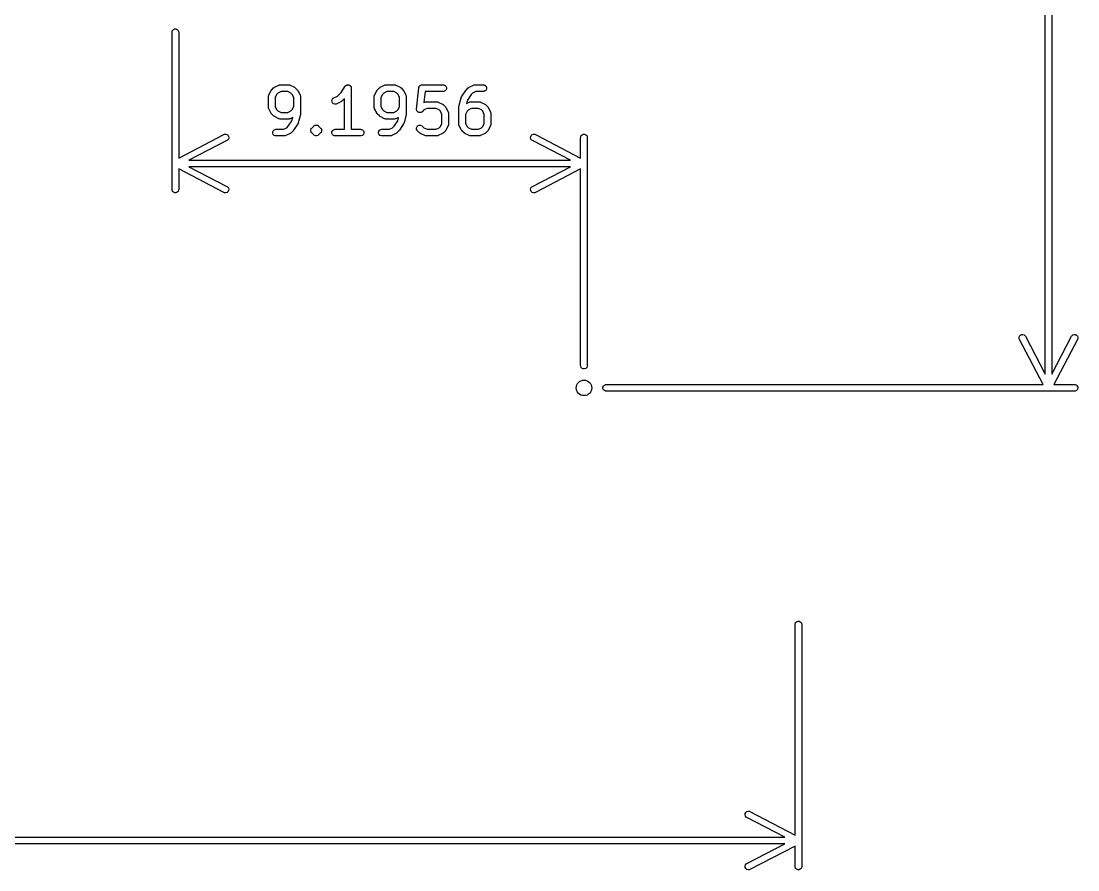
# Model space of a CAD drawing. Header units: inches. Extents: x -0.01 to 3.24, y -0.03 to 2.62.
# Drawn here: x 2.301 to 3.238, y -0.027 to 0.725 of the extents above; entities that cross this region are included whole.
import ezdxf

# ---------------------------------------------------------------- set-up
doc = ezdxf.new("R2010")
doc.units = ezdxf.units.IN
doc.header["$MEASUREMENT"] = 0
doc.layers.add('BLACK', color=250, linetype='CONTINUOUS')

msp = doc.modelspace()

# ---------------------------------------------------------------- linework, layer by layer
at = {"layer": 'BLACK', "linetype": 'CONTINUOUS'}
for p, q in [((3.20859, 0.41207), (3.20859, 1.98793)), ((3.2145, 1.98793), (3.2145, 0.41207)), ((2.43502, 0.71521), (2.43507, 0.71579)), ((2.43502, 0.57577), (2.43502, 0.71521)), ((2.43507, 0.71579), (2.43551, 0.71685)), ((2.43551, 0.71685), (2.43633, 0.71767)), ((2.43633, 0.71767), (2.43739, 0.71811)), ((2.43739, 0.71811), (2.43854, 0.71811)), ((2.43854, 0.71811), (2.43961, 0.71767)), ((2.43961, 0.71767), (2.44042, 0.71685)), ((2.44042, 0.71685), (2.44086, 0.71579)), ((2.44086, 0.71579), (2.44092, 0.71521)), ((2.44092, 0.71521), (2.44092, 0.60372)), ((2.52316, 0.66394), (2.52503, 0.66581)), ((2.52503, 0.66581), (2.52526, 0.666)), ((2.52526, 0.666), (2.52531, 0.66606)), ((2.52531, 0.66606), (2.5254, 0.66611)), ((2.5254, 0.66611), (2.52548, 0.66618)), ((2.52548, 0.66618), (2.52555, 0.66621)), ((2.52555, 0.66621), (2.5258, 0.66636)), ((2.5258, 0.66636), (2.52955, 0.66824)), ((2.52955, 0.66824), (2.53009, 0.66845)), ((2.53009, 0.66845), (2.5302, 0.66845)), ((2.5302, 0.66845), (2.53029, 0.66849)), ((2.53029, 0.66849), (2.53087, 0.66855)), ((2.53087, 0.66855), (2.53837, 0.66855)), ((2.53837, 0.66855), (2.53895, 0.66849)), ((2.53895, 0.66849), (2.53904, 0.66845)), ((2.53904, 0.66845), (2.53915, 0.66845)), ((2.53915, 0.66845), (2.53969, 0.66824)), ((2.53969, 0.66824), (2.54344, 0.66636)), ((2.54344, 0.66636), (2.54369, 0.66621)), ((2.54369, 0.66621), (2.54376, 0.66618)), ((2.54376, 0.66618), (2.54384, 0.66611)), ((2.54384, 0.66611), (2.54393, 0.66606)), ((2.54393, 0.66606), (2.54398, 0.666)), ((2.54398, 0.666), (2.54421, 0.66581)), ((2.54421, 0.66581), (2.54608, 0.66394)), ((2.58482, 0.66185), (2.58841, 0.66724)), ((2.58841, 0.66724), (2.58877, 0.66768)), ((2.58841, 0.66724), (2.58841, 0.66724)), ((2.58841, 0.66724), (2.58841, 0.66724)), ((2.58841, 0.66724), (2.58841, 0.66724)), ((2.58877, 0.66768), (2.58902, 0.66785)), ((2.58902, 0.66785), (2.58922, 0.66805)), ((2.58922, 0.66805), (2.58949, 0.66816)), ((2.58949, 0.66816), (2.58973, 0.66832)), ((2.58973, 0.66832), (2.59002, 0.66838)), ((2.59002, 0.66838), (2.59029, 0.66849)), ((2.59029, 0.66849), (2.59058, 0.66849)), ((2.59058, 0.66849), (2.59086, 0.66855)), ((2.59086, 0.66855), (2.59115, 0.66849)), ((2.59115, 0.66849), (2.59144, 0.66849)), ((2.59144, 0.66849), (2.59171, 0.66838)), ((2.59171, 0.66838), (2.59199, 0.66833)), ((2.59199, 0.66833), (2.59223, 0.66816)), ((2.59223, 0.66816), (2.5925, 0.66805)), ((2.5925, 0.66805), (2.59271, 0.66785)), ((2.59271, 0.66785), (2.59295, 0.66769)), ((2.59295, 0.66769), (2.59311, 0.66744)), ((2.59311, 0.66744), (2.59332, 0.66724)), ((2.59332, 0.66724), (2.59343, 0.66697)), ((2.59343, 0.66697), (2.59359, 0.66673)), ((2.59359, 0.66673), (2.59365, 0.66644)), ((2.59365, 0.66644), (2.59376, 0.66617)), ((2.59376, 0.66617), (2.59381, 0.6656)), ((2.59381, 0.6656), (2.59382, 0.6656)), ((2.59382, 0.6656), (2.59382, 0.6656)), ((2.59382, 0.6656), (2.59382, 0.6656)), ((2.59382, 0.6656), (2.59382, 0.62918)), ((2.6169, 0.66394), (2.61877, 0.66581)), ((2.61877, 0.66581), (2.619, 0.666)), ((2.619, 0.666), (2.61905, 0.66606)), ((2.61905, 0.66606), (2.61914, 0.66611)), ((2.61914, 0.66611), (2.61922, 0.66618)), ((2.61922, 0.66618), (2.61929, 0.66621)), ((2.61929, 0.66621), (2.61954, 0.66636)), ((2.61954, 0.66636), (2.62329, 0.66824)), ((2.62329, 0.66824), (2.62383, 0.66845)), ((2.62383, 0.66845), (2.62393, 0.66845)), ((2.62393, 0.66845), (2.62403, 0.66849)), ((2.62403, 0.66849), (2.62461, 0.66855)), ((2.62461, 0.66855), (2.63211, 0.66855)), ((2.63211, 0.66855), (2.63268, 0.66849)), ((2.63268, 0.66849), (2.63278, 0.66845)), ((2.63278, 0.66845), (2.63289, 0.66845)), ((2.63289, 0.66845), (2.63343, 0.66824)), ((2.63343, 0.66824), (2.63718, 0.66636)), ((2.63718, 0.66636), (2.63743, 0.66621)), ((2.63743, 0.66621), (2.6375, 0.66618)), ((2.6375, 0.66618), (2.63758, 0.66611)), ((2.63758, 0.66611), (2.63767, 0.66606)), ((2.63767, 0.66606), (2.63772, 0.666)), ((2.63772, 0.666), (2.63795, 0.66581)), ((2.63795, 0.66581), (2.63982, 0.66394)), ((2.65167, 0.64714), (2.65354, 0.66589)), ((2.65354, 0.66589), (2.65358, 0.6661)), ((2.65358, 0.66617), (2.65361, 0.66624)), ((2.65358, 0.6661), (2.65358, 0.66617)), ((2.65361, 0.66624), (2.65366, 0.66646)), ((2.65366, 0.66646), (2.65386, 0.66684)), ((2.65386, 0.66684), (2.65402, 0.66724)), ((2.65402, 0.66724), (2.65413, 0.66734)), ((2.65413, 0.66734), (2.6542, 0.66747)), ((2.6542, 0.66747), (2.65453, 0.66775)), ((2.65453, 0.66775), (2.65484, 0.66805)), ((2.65484, 0.66805), (2.65498, 0.66811)), ((2.65498, 0.66811), (2.65509, 0.6682)), ((2.65509, 0.6682), (2.6555, 0.66833)), ((2.6555, 0.66833), (2.6559, 0.66849)), ((2.6559, 0.66849), (2.65612, 0.66852)), ((2.65612, 0.66852), (2.65619, 0.66854)), ((2.65619, 0.66854), (2.65627, 0.66853)), ((2.65627, 0.66853), (2.65648, 0.66855)), ((2.65648, 0.66855), (2.67523, 0.66855)), ((2.67523, 0.66855), (2.6758, 0.66849)), ((2.6758, 0.66849), (2.67687, 0.66805)), ((2.67687, 0.66805), (2.67768, 0.66724)), ((2.67768, 0.66724), (2.67812, 0.66617)), ((2.67812, 0.66502), (2.67768, 0.66396)), ((2.67812, 0.66617), (2.67812, 0.66502)), ((2.69564, 0.66394), (2.69751, 0.66581)), ((2.69751, 0.66581), (2.69774, 0.666)), ((2.69774, 0.666), (2.69779, 0.66606)), ((2.69779, 0.66606), (2.69788, 0.66611)), ((2.69788, 0.66611), (2.69796, 0.66618)), ((2.69796, 0.66618), (2.69803, 0.66621)), ((2.69803, 0.66621), (2.69828, 0.66636)), ((2.69828, 0.66636), (2.70203, 0.66824)), ((2.70203, 0.66824), (2.70257, 0.66845)), ((2.70257, 0.66845), (2.70267, 0.66845)), ((2.70267, 0.66845), (2.70277, 0.66849)), ((2.70277, 0.66849), (2.70335, 0.66855)), ((2.70335, 0.66855), (2.71085, 0.66855)), ((2.71085, 0.66855), (2.71142, 0.66849)), ((2.71142, 0.66849), (2.71249, 0.66805)), ((2.71249, 0.66805), (2.7133, 0.66724)), ((2.7133, 0.66724), (2.71374, 0.66617)), ((2.71374, 0.66502), (2.7133, 0.66396)), ((2.71374, 0.66617), (2.71374, 0.66502)), ((2.52042, 0.6581), (2.52048, 0.65867)), ((2.52042, 0.64872), (2.52042, 0.6581)), ((2.52048, 0.65867), (2.52052, 0.65877)), ((2.52052, 0.65888), (2.52073, 0.65942)), ((2.52052, 0.65877), (2.52052, 0.65888)), ((2.52073, 0.65942), (2.5226, 0.66317)), ((2.5226, 0.66317), (2.52276, 0.66342)), ((2.52276, 0.66342), (2.52279, 0.66349)), ((2.52279, 0.66349), (2.52286, 0.66357)), ((2.52286, 0.66357), (2.52291, 0.66366)), ((2.52291, 0.66366), (2.52297, 0.66371)), ((2.52297, 0.66371), (2.52316, 0.66394)), ((2.52767, 0.6601), (2.52632, 0.6574)), ((2.52632, 0.6574), (2.52632, 0.64942)), ((2.52887, 0.6613), (2.52767, 0.6601)), ((2.53157, 0.66264), (2.52887, 0.6613)), ((2.53767, 0.66264), (2.53157, 0.66264)), ((2.54037, 0.6613), (2.53767, 0.66264)), ((2.54157, 0.6601), (2.54037, 0.6613)), ((2.54292, 0.6574), (2.54157, 0.6601)), ((2.54292, 0.64942), (2.54292, 0.6574)), ((2.54608, 0.66394), (2.54627, 0.66371)), ((2.54627, 0.66371), (2.54633, 0.66366)), ((2.54633, 0.66366), (2.54638, 0.66357)), ((2.54638, 0.66357), (2.54645, 0.66349)), ((2.54645, 0.66349), (2.54648, 0.66342)), ((2.54648, 0.66342), (2.54663, 0.66317)), ((2.54663, 0.66317), (2.54851, 0.65942)), ((2.54851, 0.65942), (2.54872, 0.65888)), ((2.54872, 0.65888), (2.54872, 0.65877)), ((2.54872, 0.65877), (2.54876, 0.65867)), ((2.54876, 0.65867), (2.54882, 0.6581)), ((2.54882, 0.6581), (2.54882, 0.6431)), ((2.57668, 0.65472), (2.57705, 0.65581)), ((2.57705, 0.65581), (2.5778, 0.65668)), ((2.5778, 0.65668), (2.57829, 0.65699)), ((2.57829, 0.65699), (2.58161, 0.65865)), ((2.58161, 0.65865), (2.58482, 0.66185)), ((2.58791, 0.65659), (2.58545, 0.65414)), ((2.58791, 0.62918), (2.58791, 0.65659)), ((2.61416, 0.6581), (2.61421, 0.65867)), ((2.61416, 0.64872), (2.61416, 0.6581)), ((2.61421, 0.65867), (2.61425, 0.65877)), ((2.61425, 0.65877), (2.61426, 0.65888)), ((2.61426, 0.65888), (2.61447, 0.65942)), ((2.61447, 0.65942), (2.61634, 0.66317)), ((2.61634, 0.66317), (2.6165, 0.66342)), ((2.6165, 0.66342), (2.61653, 0.66349)), ((2.61653, 0.66349), (2.6166, 0.66357)), ((2.6166, 0.66357), (2.61665, 0.66366)), ((2.61665, 0.66366), (2.61671, 0.66371)), ((2.61671, 0.66371), (2.6169, 0.66394)), ((2.62141, 0.6601), (2.62006, 0.6574)), ((2.62006, 0.6574), (2.62006, 0.64942)), ((2.62261, 0.6613), (2.62141, 0.6601)), ((2.62531, 0.66264), (2.62261, 0.6613)), ((2.63141, 0.66264), (2.62531, 0.66264)), ((2.63411, 0.6613), (2.63141, 0.66264)), ((2.63531, 0.6601), (2.63411, 0.6613)), ((2.63665, 0.6574), (2.63531, 0.6601)), ((2.63665, 0.64942), (2.63665, 0.6574)), ((2.63982, 0.66394), (2.64001, 0.66371)), ((2.64001, 0.66371), (2.64006, 0.66366)), ((2.64006, 0.66366), (2.64012, 0.66357)), ((2.64012, 0.66357), (2.64019, 0.66349)), ((2.64019, 0.66349), (2.64022, 0.66342)), ((2.64022, 0.66342), (2.64037, 0.66317)), ((2.64037, 0.66317), (2.64225, 0.65942)), ((2.64225, 0.65942), (2.64245, 0.65888)), ((2.64245, 0.65888), (2.64246, 0.65877)), ((2.64246, 0.65877), (2.6425, 0.65867)), ((2.6425, 0.65867), (2.64256, 0.6581)), ((2.64256, 0.6581), (2.64256, 0.6431)), ((2.65915, 0.66264), (2.65817, 0.65287)), ((2.67523, 0.66264), (2.65915, 0.66264)), ((2.6758, 0.6627), (2.67523, 0.66264)), ((2.67687, 0.66314), (2.6758, 0.6627)), ((2.67768, 0.66396), (2.67687, 0.66314)), ((2.68924, 0.64944), (2.69111, 0.65694)), ((2.69111, 0.65694), (2.69123, 0.65728)), ((2.69123, 0.65728), (2.69125, 0.65735)), ((2.69125, 0.65735), (2.69128, 0.65742)), ((2.69128, 0.65742), (2.69131, 0.65749)), ((2.69131, 0.65749), (2.69135, 0.65754)), ((2.69135, 0.65754), (2.69152, 0.65786)), ((2.69152, 0.65786), (2.69527, 0.66349)), ((2.69527, 0.66349), (2.69545, 0.6637)), ((2.69527, 0.66349), (2.69527, 0.66349)), ((2.69527, 0.66349), (2.69527, 0.66349)), ((2.69545, 0.6637), (2.69563, 0.66393)), ((2.69563, 0.66393), (2.69564, 0.66393)), ((2.69564, 0.66393), (2.69564, 0.66394)), ((2.70002, 0.65997), (2.69672, 0.65501)), ((2.70135, 0.6613), (2.70002, 0.65997)), ((2.70405, 0.66264), (2.70135, 0.6613)), ((2.71085, 0.66264), (2.70405, 0.66264)), ((2.71142, 0.6627), (2.71085, 0.66264)), ((2.71249, 0.66314), (2.71142, 0.6627)), ((2.7133, 0.66396), (2.71249, 0.66314)), ((2.52048, 0.64815), (2.52042, 0.64872)), ((2.52052, 0.64805), (2.52048, 0.64815)), ((2.52052, 0.64794), (2.52052, 0.64805)), ((2.52073, 0.6474), (2.52052, 0.64794)), ((2.5226, 0.64365), (2.52073, 0.6474)), ((2.52632, 0.64942), (2.52767, 0.64672)), ((2.52767, 0.64672), (2.52887, 0.64553)), ((2.54037, 0.64553), (2.54157, 0.64672)), ((2.54157, 0.64672), (2.54292, 0.64942)), ((2.57677, 0.65357), (2.57668, 0.65472)), ((2.57728, 0.65254), (2.57677, 0.65357)), ((2.57815, 0.65178), (2.57728, 0.65254)), ((2.57924, 0.65142), (2.57815, 0.65178)), ((2.58039, 0.6515), (2.57924, 0.65142)), ((2.58093, 0.65171), (2.58039, 0.6515)), ((2.58468, 0.65358), (2.58093, 0.65171)), ((2.58493, 0.65374), (2.58468, 0.65358)), ((2.585, 0.65377), (2.58493, 0.65374)), ((2.58509, 0.65384), (2.585, 0.65377)), ((2.58517, 0.65389), (2.58509, 0.65384)), ((2.58523, 0.65395), (2.58517, 0.65389)), ((2.58545, 0.65414), (2.58523, 0.65395)), ((2.61421, 0.64815), (2.61416, 0.64872)), ((2.61425, 0.64805), (2.61421, 0.64815)), ((2.61426, 0.64794), (2.61425, 0.64805)), ((2.61447, 0.6474), (2.61426, 0.64794)), ((2.61634, 0.64365), (2.61447, 0.6474)), ((2.62006, 0.64942), (2.62141, 0.64672)), ((2.62141, 0.64672), (2.62261, 0.64553)), ((2.63411, 0.64553), (2.63531, 0.64672)), ((2.63531, 0.64672), (2.63665, 0.64942)), ((2.65167, 0.64656), (2.65167, 0.64714)), ((2.65171, 0.64642), (2.65167, 0.64656)), ((2.65171, 0.64627), (2.65171, 0.64642)), ((2.65187, 0.64588), (2.65171, 0.64627)), ((2.65823, 0.6463), (2.65669, 0.64476)), ((2.65817, 0.65287), (2.65891, 0.65324)), ((2.66093, 0.64765), (2.65823, 0.6463)), ((2.65891, 0.65324), (2.65945, 0.65345)), ((2.65945, 0.65345), (2.65956, 0.65346)), ((2.65956, 0.65346), (2.65965, 0.6535)), ((2.65965, 0.6535), (2.66023, 0.65355)), ((2.66023, 0.65355), (2.6696, 0.65355)), ((2.66891, 0.64765), (2.66093, 0.64765)), ((2.6716, 0.6463), (2.66891, 0.64765)), ((2.6696, 0.65355), (2.67018, 0.6535)), ((2.67018, 0.6535), (2.67028, 0.65346)), ((2.67028, 0.65346), (2.67038, 0.65345)), ((2.67038, 0.65345), (2.67092, 0.65324)), ((2.67092, 0.65324), (2.67467, 0.65137)), ((2.6728, 0.6451), (2.6716, 0.6463)), ((2.67467, 0.65137), (2.67492, 0.65121)), ((2.67492, 0.65121), (2.67499, 0.65118)), ((2.67499, 0.65118), (2.67507, 0.65111)), ((2.67507, 0.65111), (2.67516, 0.65106)), ((2.67516, 0.65106), (2.67521, 0.651)), ((2.67521, 0.651), (2.67544, 0.65081)), ((2.67544, 0.65081), (2.67732, 0.64894)), ((2.67732, 0.64894), (2.6775, 0.64871)), ((2.6775, 0.64871), (2.67756, 0.64866)), ((2.67756, 0.64866), (2.67762, 0.64857)), ((2.67762, 0.64857), (2.67768, 0.64849)), ((2.67768, 0.64849), (2.67771, 0.64842)), ((2.67771, 0.64842), (2.67787, 0.64817)), ((2.67787, 0.64817), (2.67974, 0.64442)), ((2.68915, 0.64887), (2.68918, 0.64908)), ((2.68916, 0.64883), (2.68915, 0.64887)), ((2.68915, 0.64872), (2.68916, 0.64883)), ((2.68915, 0.63373), (2.68915, 0.64872)), ((2.68918, 0.64908), (2.6892, 0.6493)), ((2.6892, 0.6493), (2.68922, 0.64934)), ((2.68922, 0.64934), (2.68924, 0.64944)), ((2.69672, 0.65501), (2.69599, 0.65209)), ((2.69599, 0.65209), (2.69828, 0.65324)), ((2.6976, 0.6463), (2.6964, 0.6451)), ((2.7003, 0.64765), (2.6976, 0.6463)), ((2.69828, 0.65324), (2.69882, 0.65345)), ((2.69882, 0.65345), (2.69893, 0.65346)), ((2.69893, 0.65346), (2.69902, 0.6535)), ((2.69902, 0.6535), (2.6996, 0.65355)), ((2.6996, 0.65355), (2.7071, 0.65355)), ((2.7064, 0.64765), (2.7003, 0.64765)), ((2.7091, 0.6463), (2.7064, 0.64765)), ((2.7071, 0.65355), (2.70767, 0.6535)), ((2.70767, 0.6535), (2.70777, 0.65346)), ((2.70777, 0.65346), (2.70788, 0.65345)), ((2.70788, 0.65345), (2.70842, 0.65324)), ((2.70842, 0.65324), (2.71217, 0.65137)), ((2.7103, 0.6451), (2.7091, 0.6463)), ((2.71217, 0.65137), (2.71242, 0.65121)), ((2.71242, 0.65121), (2.71249, 0.65118)), ((2.71249, 0.65118), (2.71257, 0.65111)), ((2.71257, 0.65111), (2.71266, 0.65106)), ((2.71266, 0.65106), (2.71271, 0.651)), ((2.71271, 0.651), (2.71294, 0.65081)), ((2.71294, 0.65081), (2.71481, 0.64894)), ((2.71481, 0.64894), (2.715, 0.64871)), ((2.715, 0.64871), (2.71506, 0.64866)), ((2.71506, 0.64866), (2.71511, 0.64857)), ((2.71511, 0.64857), (2.71518, 0.64849)), ((2.71518, 0.64849), (2.71521, 0.64842)), ((2.71521, 0.64842), (2.71536, 0.64817)), ((2.71536, 0.64817), (2.71724, 0.64442)), ((2.52276, 0.64341), (2.5226, 0.64365)), ((2.52279, 0.64333), (2.52276, 0.64341)), ((2.52286, 0.64325), (2.52279, 0.64333)), ((2.52291, 0.64316), (2.52286, 0.64325)), ((2.52297, 0.64311), (2.52291, 0.64316)), ((2.52316, 0.64289), (2.52297, 0.64311)), ((2.52503, 0.64101), (2.52316, 0.64289)), ((2.52526, 0.64083), (2.52503, 0.64101)), ((2.52531, 0.64077), (2.52526, 0.64083)), ((2.5254, 0.64071), (2.52531, 0.64077)), ((2.52548, 0.64065), (2.5254, 0.64071)), ((2.52555, 0.64062), (2.52548, 0.64065)), ((2.5258, 0.64046), (2.52555, 0.64062)), ((2.52955, 0.63858), (2.5258, 0.64046)), ((2.52887, 0.64553), (2.53157, 0.64418)), ((2.53009, 0.63838), (2.52955, 0.63858)), ((2.5302, 0.63837), (2.53009, 0.63838)), ((2.53029, 0.63833), (2.5302, 0.63837)), ((2.53087, 0.63827), (2.53029, 0.63833)), ((2.53837, 0.63827), (2.53087, 0.63827)), ((2.53157, 0.64418), (2.53767, 0.64418)), ((2.53767, 0.64418), (2.54037, 0.64553)), ((2.53795, 0.63186), (2.54125, 0.63681)), ((2.53895, 0.63833), (2.53837, 0.63827)), ((2.53904, 0.63837), (2.53895, 0.63833)), ((2.53915, 0.63838), (2.53904, 0.63837)), ((2.53969, 0.63858), (2.53915, 0.63838)), ((2.54198, 0.63973), (2.53969, 0.63858)), ((2.54125, 0.63681), (2.54198, 0.63973)), ((2.54873, 0.64238), (2.54686, 0.63489)), ((2.54875, 0.64248), (2.54873, 0.64238)), ((2.54876, 0.64252), (2.54875, 0.64248)), ((2.54879, 0.64274), (2.54876, 0.64252)), ((2.54882, 0.64296), (2.54879, 0.64274)), ((2.54882, 0.6431), (2.54881, 0.643)), ((2.54881, 0.643), (2.54882, 0.64296)), ((2.6165, 0.64341), (2.61634, 0.64365)), ((2.61653, 0.64333), (2.6165, 0.64341)), ((2.6166, 0.64325), (2.61653, 0.64333)), ((2.61665, 0.64316), (2.6166, 0.64325)), ((2.61671, 0.64311), (2.61665, 0.64316)), ((2.6169, 0.64289), (2.61671, 0.64311)), ((2.61877, 0.64101), (2.6169, 0.64289)), ((2.619, 0.64083), (2.61877, 0.64101)), ((2.61905, 0.64077), (2.619, 0.64083)), ((2.61914, 0.64071), (2.61905, 0.64077)), ((2.61922, 0.64065), (2.61914, 0.64071)), ((2.61929, 0.64062), (2.61922, 0.64065)), ((2.61954, 0.64046), (2.61929, 0.64062)), ((2.62329, 0.63858), (2.61954, 0.64046)), ((2.62261, 0.64553), (2.62531, 0.64418)), ((2.62383, 0.63838), (2.62329, 0.63858)), ((2.62393, 0.63837), (2.62383, 0.63838)), ((2.62403, 0.63833), (2.62393, 0.63837)), ((2.62461, 0.63827), (2.62403, 0.63833)), ((2.63211, 0.63827), (2.62461, 0.63827)), ((2.62531, 0.64418), (2.63141, 0.64418)), ((2.63141, 0.64418), (2.63411, 0.64553)), ((2.63169, 0.63186), (2.63499, 0.63681)), ((2.63268, 0.63833), (2.63211, 0.63827)), ((2.63278, 0.63837), (2.63268, 0.63833)), ((2.63289, 0.63838), (2.63278, 0.63837)), ((2.63343, 0.63858), (2.63289, 0.63838)), ((2.63572, 0.63973), (2.63343, 0.63858)), ((2.63499, 0.63681), (2.63572, 0.63973)), ((2.64247, 0.64238), (2.6406, 0.63489)), ((2.64249, 0.64248), (2.64247, 0.64238)), ((2.6425, 0.64252), (2.64249, 0.64248)), ((2.64252, 0.64274), (2.6425, 0.64252)), ((2.64256, 0.64296), (2.64252, 0.64274)), ((2.64256, 0.6431), (2.64255, 0.643)), ((2.64255, 0.643), (2.64256, 0.64296)), ((2.652, 0.64546), (2.65187, 0.64588)), ((2.65209, 0.64535), (2.652, 0.64546)), ((2.65215, 0.64521), (2.65209, 0.64535)), ((2.65245, 0.6449), (2.65215, 0.64521)), ((2.65273, 0.64457), (2.65245, 0.6449)), ((2.65286, 0.6445), (2.65273, 0.64457)), ((2.65296, 0.64439), (2.65286, 0.6445)), ((2.65336, 0.64423), (2.65296, 0.64439)), ((2.65374, 0.64403), (2.65336, 0.64423)), ((2.65389, 0.64401), (2.65374, 0.64403)), ((2.65403, 0.64395), (2.65389, 0.64401)), ((2.65446, 0.64395), (2.65403, 0.64395)), ((2.65489, 0.64391), (2.65446, 0.64395)), ((2.65503, 0.64395), (2.65489, 0.64391)), ((2.65518, 0.64395), (2.65503, 0.64395)), ((2.65558, 0.64412), (2.65518, 0.64395)), ((2.65599, 0.64424), (2.65558, 0.64412)), ((2.65611, 0.64434), (2.65599, 0.64424)), ((2.65625, 0.64439), (2.65611, 0.64434)), ((2.65669, 0.64476), (2.65625, 0.64439)), ((2.67415, 0.6424), (2.6728, 0.6451)), ((2.67415, 0.63442), (2.67415, 0.6424)), ((2.67974, 0.64442), (2.67995, 0.64388)), ((2.67995, 0.64388), (2.67996, 0.64377)), ((2.67996, 0.64377), (2.68, 0.64368)), ((2.68, 0.64368), (2.68005, 0.6431)), ((2.68005, 0.6431), (2.68005, 0.63373)), ((2.6964, 0.6451), (2.69505, 0.6424)), ((2.69505, 0.6424), (2.69505, 0.63442)), ((2.71164, 0.6424), (2.7103, 0.6451)), ((2.71164, 0.63442), (2.71164, 0.6424)), ((2.71724, 0.64442), (2.71745, 0.64388)), ((2.71745, 0.64388), (2.71745, 0.64377)), ((2.71745, 0.64377), (2.71749, 0.64368)), ((2.71749, 0.64368), (2.71755, 0.6431)), ((2.71755, 0.6431), (2.71755, 0.63373)), ((2.52422, 0.6268), (2.52467, 0.62787)), ((2.52467, 0.62787), (2.52548, 0.62868)), ((2.52548, 0.62868), (2.52654, 0.62912)), ((2.52654, 0.62912), (2.52712, 0.62918)), ((2.52712, 0.62918), (2.53392, 0.62918)), ((2.53392, 0.62918), (2.53662, 0.63053)), ((2.53662, 0.63053), (2.53795, 0.63186)), ((2.54233, 0.62789), (2.54046, 0.62601)), ((2.54252, 0.62812), (2.54233, 0.62789)), ((2.54233, 0.62789), (2.54233, 0.62789)), ((2.54233, 0.62789), (2.54233, 0.62789)), ((2.5427, 0.62834), (2.54252, 0.62812)), ((2.54645, 0.63396), (2.5427, 0.62834)), ((2.5427, 0.62834), (2.5427, 0.62834)), ((2.5427, 0.62834), (2.5427, 0.62834)), ((2.54662, 0.63428), (2.54645, 0.63396)), ((2.54666, 0.63434), (2.54662, 0.63428)), ((2.54669, 0.63441), (2.54666, 0.63434)), ((2.54672, 0.63447), (2.54669, 0.63441)), ((2.54674, 0.63455), (2.54672, 0.63447)), ((2.54686, 0.63489), (2.54674, 0.63455)), ((2.55797, 0.62868), (2.55841, 0.62974)), ((2.55797, 0.62753), (2.55797, 0.62868)), ((2.55817, 0.62705), (2.55797, 0.62753)), ((2.55841, 0.62974), (2.55878, 0.63019)), ((2.55878, 0.63019), (2.56065, 0.63207)), ((2.56065, 0.63207), (2.5611, 0.63243)), ((2.5611, 0.63243), (2.56172, 0.63269)), ((2.5611, 0.63243), (2.5611, 0.63243)), ((2.56172, 0.63269), (2.56217, 0.63287)), ((2.56217, 0.63287), (2.56332, 0.63287)), ((2.56332, 0.63287), (2.56332, 0.63287)), ((2.56332, 0.63287), (2.56376, 0.63269)), ((2.56376, 0.63269), (2.56438, 0.63243)), ((2.56438, 0.63243), (2.56438, 0.63243)), ((2.56438, 0.63243), (2.56483, 0.63207)), ((2.56483, 0.63207), (2.5667, 0.63019)), ((2.5667, 0.63019), (2.56707, 0.62974)), ((2.56707, 0.62974), (2.56744, 0.62884)), ((2.56751, 0.62753), (2.56707, 0.62646)), ((2.56744, 0.62884), (2.56751, 0.62868)), ((2.56751, 0.62868), (2.56751, 0.62753)), ((2.57672, 0.6268), (2.57716, 0.62787)), ((2.57716, 0.62787), (2.57797, 0.62868)), ((2.57797, 0.62868), (2.57904, 0.62912)), ((2.57904, 0.62912), (2.57961, 0.62918)), ((2.57961, 0.62918), (2.58791, 0.62918)), ((2.59382, 0.62918), (2.60211, 0.62918)), ((2.60211, 0.62918), (2.60269, 0.62912)), ((2.60269, 0.62912), (2.60375, 0.62868)), ((2.60375, 0.62868), (2.60457, 0.62787)), ((2.60457, 0.62787), (2.60501, 0.6268)), ((2.61796, 0.6268), (2.6184, 0.62787)), ((2.6184, 0.62787), (2.61922, 0.62868)), ((2.61922, 0.62868), (2.62028, 0.62912)), ((2.62028, 0.62912), (2.62086, 0.62918)), ((2.62086, 0.62918), (2.62766, 0.62918)), ((2.62766, 0.62918), (2.63036, 0.63053)), ((2.63036, 0.63053), (2.63169, 0.63186)), ((2.63607, 0.62789), (2.6342, 0.62601)), ((2.63626, 0.62812), (2.63607, 0.62789)), ((2.63607, 0.62789), (2.63607, 0.62789)), ((2.63607, 0.62789), (2.63607, 0.62789)), ((2.63644, 0.62834), (2.63626, 0.62812)), ((2.64019, 0.63396), (2.63644, 0.62834)), ((2.63644, 0.62834), (2.63644, 0.62834)), ((2.63644, 0.62834), (2.63644, 0.62834)), ((2.64036, 0.63428), (2.64019, 0.63396)), ((2.6404, 0.63434), (2.64036, 0.63428)), ((2.64043, 0.63441), (2.6404, 0.63434)), ((2.64046, 0.63447), (2.64043, 0.63441)), ((2.64048, 0.63455), (2.64046, 0.63447)), ((2.6406, 0.63489), (2.64048, 0.63455)), ((2.65171, 0.63055), (2.65215, 0.63162)), ((2.65171, 0.6294), (2.65171, 0.63055)), ((2.65215, 0.62834), (2.65171, 0.6294)), ((2.65215, 0.63162), (2.65296, 0.63243)), ((2.65252, 0.62789), (2.65215, 0.62834)), ((2.65439, 0.62601), (2.65252, 0.62789)), ((2.65296, 0.63243), (2.65403, 0.63287)), ((2.65403, 0.63287), (2.65518, 0.63287)), ((2.65518, 0.63287), (2.65625, 0.63243)), ((2.65625, 0.63243), (2.65669, 0.63207)), ((2.65669, 0.63207), (2.65823, 0.63053)), ((2.65823, 0.63053), (2.66093, 0.62918)), ((2.66093, 0.62918), (2.66891, 0.62918)), ((2.66891, 0.62918), (2.6716, 0.63053)), ((2.6716, 0.63053), (2.6728, 0.63173)), ((2.6728, 0.63173), (2.67415, 0.63442)), ((2.67732, 0.62789), (2.67544, 0.62601)), ((2.6775, 0.62812), (2.67732, 0.62789)), ((2.67756, 0.62817), (2.6775, 0.62812)), ((2.67762, 0.62826), (2.67756, 0.62817)), ((2.67768, 0.62834), (2.67762, 0.62826)), ((2.67771, 0.62841), (2.67768, 0.62834)), ((2.67787, 0.62866), (2.67771, 0.62841)), ((2.67974, 0.63241), (2.67787, 0.62866)), ((2.67995, 0.63295), (2.67974, 0.63241)), ((2.67996, 0.63305), (2.67995, 0.63295)), ((2.68, 0.63315), (2.67996, 0.63305)), ((2.68005, 0.63373), (2.68, 0.63315)), ((2.6892, 0.63315), (2.68915, 0.63373)), ((2.68924, 0.63305), (2.6892, 0.63315)), ((2.68925, 0.63295), (2.68924, 0.63305)), ((2.68946, 0.63241), (2.68925, 0.63295)), ((2.69133, 0.62866), (2.68946, 0.63241)), ((2.69149, 0.62841), (2.69133, 0.62866)), ((2.69152, 0.62834), (2.69149, 0.62841)), ((2.69159, 0.62826), (2.69152, 0.62834)), ((2.69164, 0.62817), (2.69159, 0.62826)), ((2.6917, 0.62812), (2.69164, 0.62817)), ((2.69189, 0.62789), (2.6917, 0.62812)), ((2.69376, 0.62601), (2.69189, 0.62789)), ((2.69505, 0.63442), (2.6964, 0.63173)), ((2.6964, 0.63173), (2.6976, 0.63053)), ((2.6976, 0.63053), (2.7003, 0.62918)), ((2.7003, 0.62918), (2.7064, 0.62918)), ((2.7064, 0.62918), (2.7091, 0.63053)), ((2.7091, 0.63053), (2.7103, 0.63173)), ((2.7103, 0.63173), (2.71164, 0.63442)), ((2.71481, 0.62789), (2.71294, 0.62601)), ((2.715, 0.62812), (2.71481, 0.62789)), ((2.71506, 0.62817), (2.715, 0.62812)), ((2.71511, 0.62826), (2.71506, 0.62817)), ((2.71518, 0.62834), (2.71511, 0.62826)), ((2.71521, 0.62841), (2.71518, 0.62834)), ((2.71536, 0.62866), (2.71521, 0.62841)), ((2.71724, 0.63241), (2.71536, 0.62866)), ((2.71745, 0.63295), (2.71724, 0.63241)), ((2.71749, 0.63315), (2.71745, 0.63305)), ((2.71745, 0.63305), (2.71745, 0.63295)), ((2.71755, 0.63373), (2.71749, 0.63315)), ((2.44092, 0.60372), (2.48096, 0.62456)), ((2.48368, 0.61933), (2.45004, 0.60181)), ((2.48096, 0.62456), (2.48149, 0.62478)), ((2.48149, 0.62478), (2.48264, 0.62488)), ((2.48264, 0.62488), (2.48374, 0.62453)), ((2.48417, 0.61964), (2.48368, 0.61933)), ((2.48374, 0.62453), (2.48462, 0.62379)), ((2.48491, 0.62053), (2.48417, 0.61964)), ((2.48462, 0.62379), (2.48515, 0.62277)), ((2.48525, 0.62162), (2.48491, 0.62053)), ((2.48515, 0.62277), (2.48525, 0.62162)), ((2.52422, 0.62565), (2.52422, 0.6268)), ((2.52467, 0.62459), (2.52422, 0.62565)), ((2.52548, 0.62377), (2.52467, 0.62459)), ((2.52654, 0.62333), (2.52548, 0.62377)), ((2.52712, 0.62327), (2.52654, 0.62333)), ((2.53462, 0.62327), (2.52712, 0.62327)), ((2.5352, 0.62333), (2.53462, 0.62327)), ((2.53529, 0.62337), (2.5352, 0.62333)), ((2.5354, 0.62338), (2.53529, 0.62337)), ((2.53594, 0.62359), (2.5354, 0.62338)), ((2.53969, 0.62546), (2.53594, 0.62359)), ((2.53994, 0.62562), (2.53969, 0.62546)), ((2.54001, 0.62565), (2.53994, 0.62562)), ((2.54009, 0.62571), (2.54001, 0.62565)), ((2.54018, 0.62577), (2.54009, 0.62571)), ((2.54023, 0.62583), (2.54018, 0.62577)), ((2.54046, 0.62601), (2.54023, 0.62583)), ((2.55841, 0.62646), (2.55817, 0.62705)), ((2.55878, 0.62601), (2.55841, 0.62646)), ((2.56065, 0.62414), (2.55878, 0.62601)), ((2.5611, 0.62377), (2.56065, 0.62414)), ((2.56217, 0.62333), (2.5611, 0.62377)), ((2.56332, 0.62333), (2.56217, 0.62333)), ((2.56217, 0.62333), (2.56217, 0.62333)), ((2.56438, 0.62377), (2.56332, 0.62333)), ((2.56332, 0.62333), (2.56332, 0.62333)), ((2.56483, 0.62414), (2.56438, 0.62377)), ((2.5667, 0.62601), (2.56483, 0.62414)), ((2.56707, 0.62646), (2.5667, 0.62601)), ((2.57672, 0.62565), (2.57672, 0.6268)), ((2.57716, 0.62459), (2.57672, 0.62565)), ((2.57797, 0.62377), (2.57716, 0.62459)), ((2.57904, 0.62333), (2.57797, 0.62377)), ((2.57961, 0.62327), (2.57904, 0.62333)), ((2.60211, 0.62327), (2.57961, 0.62327)), ((2.60269, 0.62333), (2.60211, 0.62327)), ((2.60375, 0.62377), (2.60269, 0.62333)), ((2.60457, 0.62459), (2.60375, 0.62377)), ((2.60501, 0.62565), (2.60457, 0.62459)), ((2.60501, 0.6268), (2.60501, 0.62565)), ((2.61796, 0.62565), (2.61796, 0.6268)), ((2.6184, 0.62459), (2.61796, 0.62565)), ((2.61922, 0.62377), (2.6184, 0.62459)), ((2.62028, 0.62333), (2.61922, 0.62377)), ((2.62086, 0.62327), (2.62028, 0.62333)), ((2.62836, 0.62327), (2.62086, 0.62327)), ((2.62893, 0.62333), (2.62836, 0.62327)), ((2.62903, 0.62337), (2.62893, 0.62333)), ((2.62914, 0.62338), (2.62903, 0.62337)), ((2.62968, 0.62359), (2.62914, 0.62338)), ((2.63343, 0.62546), (2.62968, 0.62359)), ((2.63368, 0.62562), (2.63343, 0.62546)), ((2.63375, 0.62565), (2.63368, 0.62562)), ((2.63383, 0.62571), (2.63375, 0.62565)), ((2.63392, 0.62577), (2.63383, 0.62571)), ((2.63397, 0.62583), (2.63392, 0.62577)), ((2.6342, 0.62601), (2.63397, 0.62583)), ((2.65462, 0.62583), (2.65439, 0.62601)), ((2.65467, 0.62577), (2.65462, 0.62583)), ((2.65476, 0.62571), (2.65467, 0.62577)), ((2.65484, 0.62565), (2.65476, 0.62571)), ((2.65491, 0.62562), (2.65484, 0.62565)), ((2.65516, 0.62546), (2.65491, 0.62562)), ((2.65891, 0.62359), (2.65516, 0.62546)), ((2.65945, 0.62338), (2.65891, 0.62359)), ((2.65956, 0.62337), (2.65945, 0.62338)), ((2.65965, 0.62333), (2.65956, 0.62337)), ((2.66023, 0.62327), (2.65965, 0.62333)), ((2.6696, 0.62327), (2.66023, 0.62327)), ((2.67018, 0.62333), (2.6696, 0.62327)), ((2.67028, 0.62337), (2.67018, 0.62333)), ((2.67038, 0.62338), (2.67028, 0.62337)), ((2.67092, 0.62359), (2.67038, 0.62338)), ((2.67467, 0.62546), (2.67092, 0.62359)), ((2.67492, 0.62562), (2.67467, 0.62546)), ((2.67499, 0.62565), (2.67492, 0.62562)), ((2.67507, 0.62571), (2.67499, 0.62565)), ((2.67516, 0.62577), (2.67507, 0.62571)), ((2.67521, 0.62583), (2.67516, 0.62577)), ((2.67544, 0.62601), (2.67521, 0.62583)), ((2.69399, 0.62583), (2.69376, 0.62601)), ((2.69404, 0.62577), (2.69399, 0.62583)), ((2.69413, 0.62571), (2.69404, 0.62577)), ((2.69421, 0.62565), (2.69413, 0.62571)), ((2.69428, 0.62562), (2.69421, 0.62565)), ((2.69453, 0.62546), (2.69428, 0.62562)), ((2.69828, 0.62359), (2.69453, 0.62546)), ((2.69882, 0.62338), (2.69828, 0.62359)), ((2.69893, 0.62337), (2.69882, 0.62338)), ((2.69902, 0.62333), (2.69893, 0.62337)), ((2.6996, 0.62327), (2.69902, 0.62333)), ((2.7071, 0.62327), (2.6996, 0.62327)), ((2.70767, 0.62333), (2.7071, 0.62327)), ((2.70777, 0.62337), (2.70767, 0.62333)), ((2.70788, 0.62338), (2.70777, 0.62337)), ((2.70842, 0.62359), (2.70788, 0.62338)), ((2.71217, 0.62546), (2.70842, 0.62359)), ((2.71242, 0.62562), (2.71217, 0.62546)), ((2.71249, 0.62565), (2.71242, 0.62562)), ((2.71257, 0.62571), (2.71249, 0.62565)), ((2.71266, 0.62577), (2.71257, 0.62571)), ((2.71271, 0.62583), (2.71266, 0.62577)), ((2.71294, 0.62601), (2.71271, 0.62583)), ((2.75271, 0.62162), (2.75281, 0.62277)), ((2.75306, 0.62053), (2.75271, 0.62162)), ((2.75281, 0.62277), (2.75335, 0.62379)), ((2.7538, 0.61964), (2.75306, 0.62053)), ((2.75335, 0.62379), (2.75423, 0.62453)), ((2.75429, 0.61933), (2.7538, 0.61964)), ((2.75423, 0.62453), (2.75533, 0.62488)), ((2.78793, 0.60181), (2.75429, 0.61933)), ((2.75533, 0.62488), (2.75648, 0.62478)), ((2.75648, 0.62478), (2.75701, 0.62456)), ((2.75701, 0.62456), (2.79705, 0.60372)), ((2.79705, 0.62195), (2.7971, 0.62252)), ((2.79705, 0.60372), (2.79705, 0.62195)), ((2.7971, 0.62252), (2.79754, 0.62359)), ((2.79754, 0.62359), (2.79836, 0.6244)), ((2.79836, 0.6244), (2.79942, 0.62484)), ((2.79942, 0.62484), (2.80058, 0.62484)), ((2.80058, 0.62484), (2.80164, 0.6244)), ((2.80164, 0.6244), (2.80246, 0.62359)), ((2.80246, 0.62359), (2.8029, 0.62252)), ((2.8029, 0.62252), (2.80295, 0.62195)), ((2.80295, 0.62195), (2.80295, 0.41969)), ((2.45004, 0.60181), (2.78793, 0.60181)), ((2.48096, 0.57315), (2.44092, 0.59399)), ((2.44092, 0.59399), (2.44092, 0.57577)), ((2.78793, 0.59591), (2.45004, 0.59591)), ((2.45004, 0.59591), (2.48368, 0.57839)), ((2.75429, 0.57839), (2.78793, 0.59591)), ((2.79705, 0.59399), (2.75701, 0.57315)), ((2.79705, 0.41969), (2.79705, 0.59399)), ((2.43507, 0.57519), (2.43502, 0.57577)), ((2.43551, 0.57413), (2.43507, 0.57519)), ((2.43633, 0.57332), (2.43551, 0.57413)), ((2.43739, 0.57287), (2.43633, 0.57332)), ((2.43854, 0.57287), (2.43739, 0.57287)), ((2.43961, 0.57332), (2.43854, 0.57287)), ((2.44042, 0.57413), (2.43961, 0.57332)), ((2.44086, 0.57519), (2.44042, 0.57413)), ((2.44092, 0.57577), (2.44086, 0.57519)), ((2.48149, 0.57294), (2.48096, 0.57315)), ((2.48264, 0.57284), (2.48149, 0.57294)), ((2.48374, 0.57318), (2.48264, 0.57284)), ((2.48368, 0.57839), (2.48417, 0.57807)), ((2.48462, 0.57392), (2.48374, 0.57318)), ((2.48417, 0.57807), (2.48491, 0.57719)), ((2.48515, 0.57494), (2.48462, 0.57392)), ((2.48491, 0.57719), (2.48525, 0.57609)), ((2.48525, 0.57609), (2.48515, 0.57494)), ((2.75271, 0.57609), (2.75306, 0.57719)), ((2.75281, 0.57494), (2.75271, 0.57609)), ((2.75335, 0.57392), (2.75281, 0.57494)), ((2.75306, 0.57719), (2.7538, 0.57807)), ((2.75423, 0.57318), (2.75335, 0.57392)), ((2.7538, 0.57807), (2.75429, 0.57839)), ((2.75533, 0.57284), (2.75423, 0.57318)), ((2.75648, 0.57294), (2.75533, 0.57284)), ((2.75701, 0.57315), (2.75648, 0.57294)), ((3.18552, 0.44467), (3.18587, 0.44577)), ((3.18562, 0.44352), (3.18552, 0.44467)), ((3.18584, 0.44299), (3.18562, 0.44352)), ((3.20668, 0.40295), (3.18584, 0.44299)), ((3.18587, 0.44577), (3.18661, 0.44665)), ((3.18661, 0.44665), (3.18763, 0.44719)), ((3.18763, 0.44719), (3.18878, 0.44729)), ((3.18878, 0.44729), (3.18988, 0.44694)), ((3.18988, 0.44694), (3.19076, 0.4462)), ((3.19076, 0.4462), (3.19108, 0.44571)), ((3.19108, 0.44571), (3.20859, 0.41207)), ((3.2145, 0.41207), (3.23201, 0.44571)), ((3.23725, 0.44299), (3.21641, 0.40295)), ((3.23201, 0.44571), (3.23233, 0.4462)), ((3.23233, 0.4462), (3.23321, 0.44694)), ((3.23321, 0.44694), (3.23431, 0.44729)), ((3.23431, 0.44729), (3.23546, 0.44719)), ((3.23546, 0.44719), (3.23648, 0.44665)), ((3.23648, 0.44665), (3.23722, 0.44577)), ((3.23722, 0.44577), (3.23757, 0.44467)), ((3.23747, 0.44352), (3.23725, 0.44299)), ((3.23757, 0.44467), (3.23747, 0.44352)), ((2.7971, 0.41911), (2.79705, 0.41969)), ((2.79754, 0.41804), (2.7971, 0.41911)), ((2.79836, 0.41723), (2.79754, 0.41804)), ((2.79942, 0.41679), (2.79836, 0.41723)), ((2.80058, 0.41679), (2.79942, 0.41679)), ((2.80164, 0.41723), (2.80058, 0.41679)), ((2.80246, 0.41804), (2.80164, 0.41723)), ((2.8029, 0.41911), (2.80246, 0.41804)), ((2.80295, 0.41969), (2.8029, 0.41911)), ((2.81804, 0.40246), (2.81911, 0.4029)), ((2.81911, 0.4029), (2.81969, 0.40295)), ((2.81969, 0.40295), (3.20668, 0.40295)), ((3.21641, 0.40295), (3.23463, 0.40295)), ((3.23463, 0.40295), (3.23521, 0.4029)), ((3.23521, 0.4029), (3.23627, 0.40246)), ((2.81679, 0.40058), (2.81723, 0.40164)), ((2.81679, 0.39942), (2.81679, 0.40058)), ((2.81723, 0.39836), (2.81679, 0.39942)), ((2.81723, 0.40164), (2.81804, 0.40246)), ((2.81804, 0.39754), (2.81723, 0.39836)), ((2.81911, 0.3971), (2.81804, 0.39754)), ((2.81969, 0.39705), (2.81911, 0.3971)), ((3.23463, 0.39705), (2.81969, 0.39705)), ((3.23521, 0.3971), (3.23463, 0.39705)), ((3.23627, 0.39754), (3.23521, 0.3971)), ((3.23627, 0.40246), (3.23709, 0.40164)), ((3.23709, 0.39836), (3.23627, 0.39754)), ((3.23709, 0.40164), (3.23753, 0.40058)), ((3.23753, 0.39942), (3.23709, 0.39836)), ((3.23753, 0.40058), (3.23753, 0.39942)), ((2.98705, 0.19032), (2.9871, 0.19089)), ((2.98705, 0.00372), (2.98705, 0.19032)), ((2.9871, 0.19089), (2.98754, 0.19196)), ((2.98754, 0.19196), (2.98836, 0.19277)), ((2.98836, 0.19277), (2.98942, 0.19321)), ((2.98942, 0.19321), (2.99058, 0.19321)), ((2.99058, 0.19321), (2.99164, 0.19277)), ((2.99164, 0.19277), (2.99246, 0.19196)), ((2.99246, 0.19196), (2.9929, 0.19089)), ((2.9929, 0.19089), (2.99295, 0.19032)), ((2.99295, 0.19032), (2.99295, -0.02423)), ((2.94271, 0.02162), (2.94281, 0.02277)), ((2.94306, 0.02053), (2.94271, 0.02162)), ((2.94281, 0.02277), (2.94335, 0.02379)), ((2.9438, 0.01964), (2.94306, 0.02053)), ((2.94335, 0.02379), (2.94423, 0.02453)), ((2.94429, 0.01933), (2.9438, 0.01964)), ((2.94423, 0.02453), (2.94533, 0.02488)), ((2.97793, 0.00181), (2.94429, 0.01933)), ((2.94533, 0.02488), (2.94648, 0.02478)), ((2.94648, 0.02478), (2.94701, 0.02456)), ((2.94701, 0.02456), (2.98705, 0.00372)), ((0.22207, 0.00181), (2.97793, 0.00181)), ((2.97793, -0.00409), (0.22207, -0.00409)), ((2.94429, -0.02161), (2.97793, -0.00409)), ((2.98705, -0.00601), (2.94701, -0.02685)), ((2.98705, -0.02423), (2.98705, -0.00601)), ((2.94271, -0.02391), (2.94306, -0.02281)), ((2.94281, -0.02506), (2.94271, -0.02391)), ((2.94335, -0.02608), (2.94281, -0.02506)), ((2.94306, -0.02281), (2.9438, -0.02193)), ((2.94423, -0.02682), (2.94335, -0.02608)), ((2.9438, -0.02193), (2.94429, -0.02161)), ((2.94533, -0.02716), (2.94423, -0.02682)), ((2.94648, -0.02706), (2.94533, -0.02716)), ((2.94701, -0.02685), (2.94648, -0.02706)), ((2.9871, -0.02481), (2.98705, -0.02423)), ((2.98754, -0.02587), (2.9871, -0.02481)), ((2.98836, -0.02668), (2.98754, -0.02587)), ((2.98942, -0.02713), (2.98836, -0.02668)), ((2.99058, -0.02713), (2.98942, -0.02713)), ((2.99164, -0.02668), (2.99058, -0.02713)), ((2.99246, -0.02587), (2.99164, -0.02668)), ((2.9929, -0.02481), (2.99246, -0.02587)), ((2.99295, -0.02423), (2.9929, -0.02481))]:
    msp.add_line(p, q, dxfattribs=at)
at = {"layer": 'BLACK'}
msp.add_circle((2.8, 0.4), 0.00689, dxfattribs=at)
msp.add_circle((2.8, 0.4), 0.00689, dxfattribs=at)

doc.saveas('drawing.dxf')
